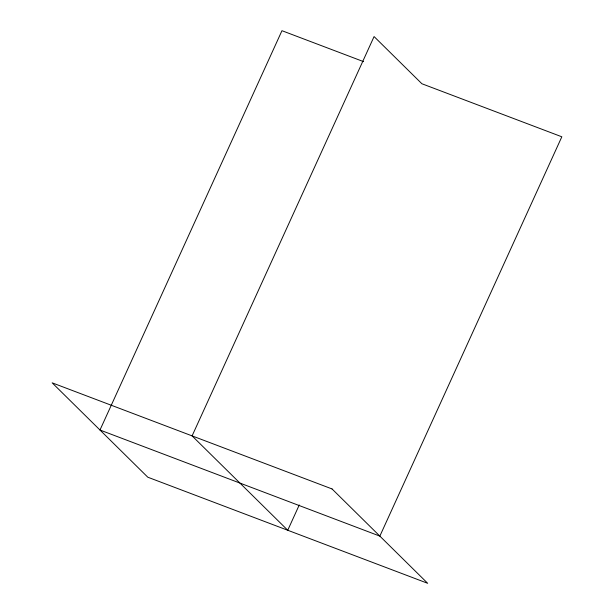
<?xml version="1.0" encoding="UTF-8"?>
<svg xmlns="http://www.w3.org/2000/svg" width="614" height="614" viewBox="0 0 614 614"><rect width="100%" height="100%" fill="white"/><g stroke="black" fill="none" stroke-linecap="round" stroke-linejoin="round"><path stroke-width="0.92" d="M299.264 504.969L287.743 530.25L192.098 435.886L374.079 36.564L421.902 83.75L561.833 136.792L379.851 536.114L99.982 430.023L281.964 30.7L363.595 61.646M332.036 488.936L52.167 382.837L147.805 477.208L427.674 583.3L332.036 488.936"/></g></svg>
